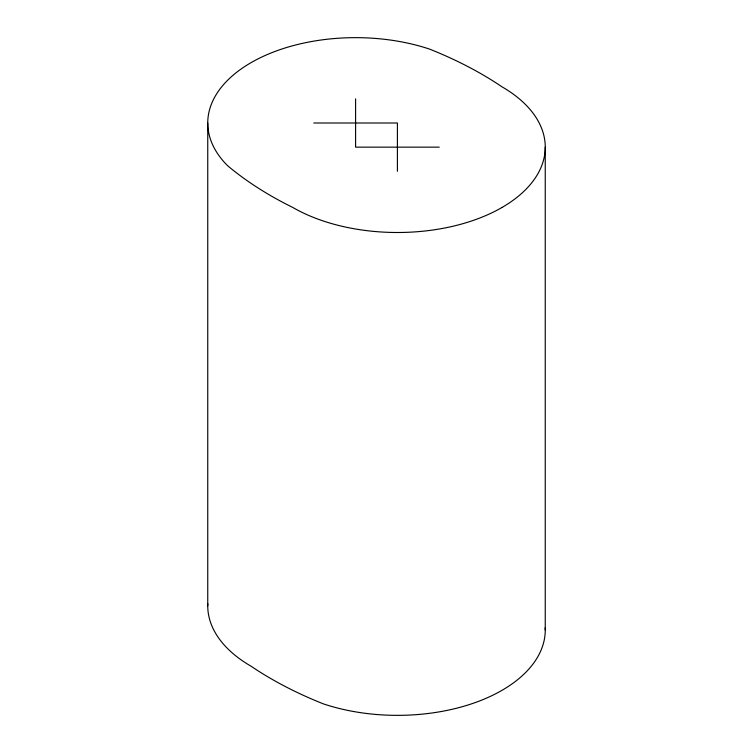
<?xml version="1.0" encoding="UTF-8"?>
<svg xmlns="http://www.w3.org/2000/svg" width="753" height="753" viewBox="0 0 753 753"><rect width="100%" height="100%" fill="white"/><g stroke="black" fill="none" stroke-linecap="round" stroke-linejoin="round"><path stroke-width="1.13" d="M313.775 123.003L397.405 123.003L397.405 171.289M439.225 147.146L355.595 147.146L355.595 98.859M545.247 147.146L545.247 629.997M207.753 123.003L207.753 605.854M207.8 603.633A147.842 85.353 0 0 0 251.05 666.207A373.601 215.697 0 0 0 323.489 703.914A147.842 85.353 0 0 0 472.988 703.358A147.842 85.353 0 0 0 545.2 627.776M501.95 207.499A147.842 85.353 0 0 0 501.95 86.793A373.601 215.697 0 0 0 429.511 49.086A147.842 85.353 0 0 0 251.05 62.65A147.842 85.353 0 0 0 227.557 165.679A373.601 215.697 0 0 0 292.87 207.499A147.842 85.353 0 0 0 501.95 207.499"/></g></svg>
